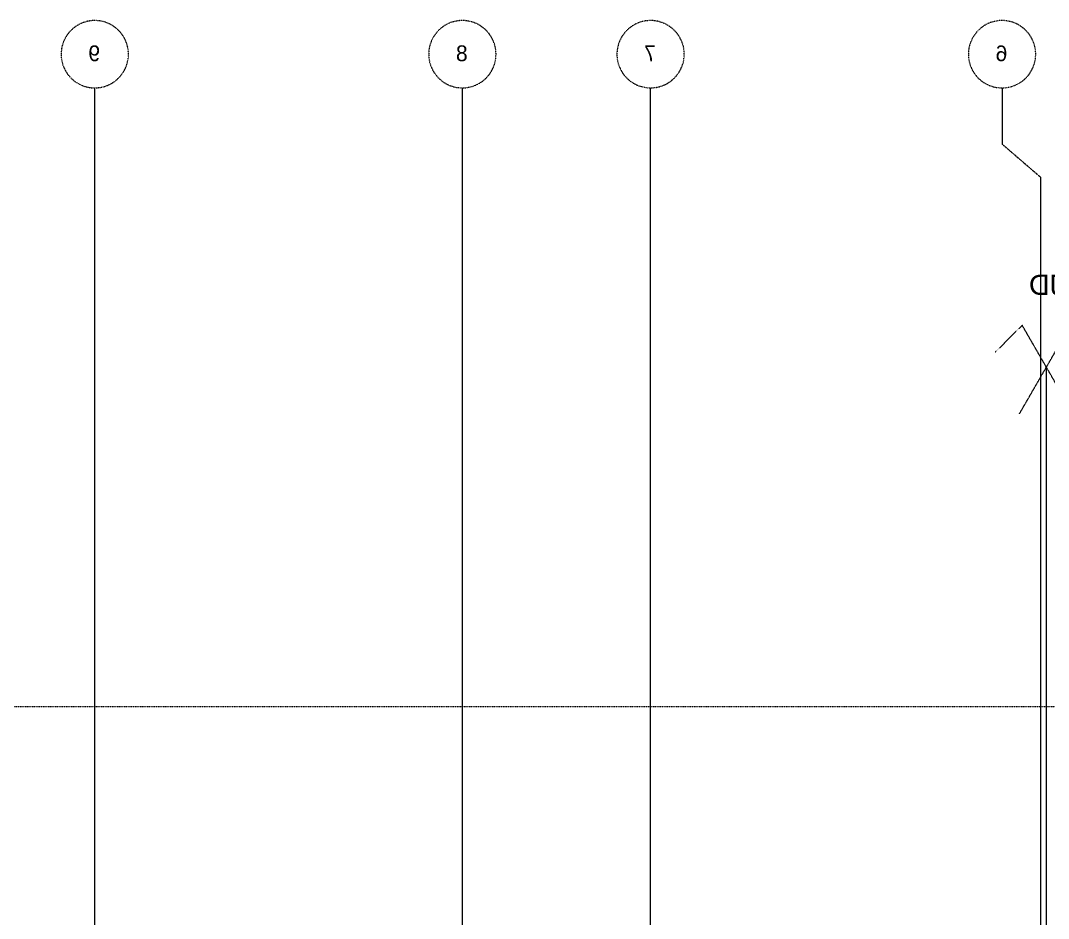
# Model space of a CAD drawing. Header units: millimetres. Extents: x -26249 to 60250, y -21218 to 23336.
# Drawn here: x -4869 to -3342, y 9420 to 10754 of the extents above; entities that cross this region are included whole.
import ezdxf

# ---------------------------------------------------------------- set-up
doc = ezdxf.new("R2010")
doc.units = ezdxf.units.MM
for name, pattern in [('Style de ligne -1', [0.41664, 0.20828, -0.20836]), ('Style de ligne -11', [0.347222, 0.20828, -0.138942]), ('Style de ligne -6', [1.04164, 0.625, -0.20828, 0.06943, -0.13893]), ('VW-01', [0.41656, 0.20828, -0.20828])]:
    doc.linetypes.add(name, pattern=pattern)
doc.layers.add('B Général', color=7, linetype='Continuous', lineweight=5)
doc.layers.add('C ANNOTATIONS-axes horizontaux', color=1, linetype='Style de ligne -1', lineweight=13, true_color=0xff0000)
doc.styles.add('Arial', font='arial.ttf')
doc.styles.add('Eurostile', font='')
doc.styles.get('Eurostile').set_extended_font_data('Eurostile')

# ---------------------------------------------------------------- blocks, each defined once
blk = doc.blocks.new('Groupe-63-1')
at = {"layer": 'B Général', "color": 1, "linetype": 'Style de ligne -11', "lineweight": 13}
blk.add_line((-1456.9, -1173.9), (-1456.9, 946.1), dxfattribs=at)
at = {"layer": 'B Général', "color": 1, "linetype": 'Style de ligne -11', "lineweight": 13, "flags": 128}
for points in [[(-1416.9, 876.8), (-1492.9, 1008.4), (-1532.9, 968.4)], [(-1496.9, 876.8), (-1420.9, 1008.4), (-1380.9, 968.4)]]:
    blk.add_lwpolyline(points, dxfattribs=at)
at = {"layer": 'B Général', "color": 1, "insert": (-1482.8, 1083.6), "char_height": 30.34, "attachment_point": 1, "line_spacing_factor": 0.958078, "style": 'Arial'}
blk.add_mtext('JD', dxfattribs=at)
blk = doc.blocks.new('axes 2')
at = {"layer": 'B Général', "color": 1, "linetype": 'Style de ligne -6', "lineweight": 13}
for p, q in [((-868.925, -1173.93), (-868.925, 1361.07)), ((-589.328, -1173.93), (-589.328, 1361.07)), ((-43.328, -1173.93), (-43.328, 1361.07))]:
    blk.add_line(p, q, dxfattribs=at)
at = {"layer": 'B Général', "color": 1, "linetype": 'Style de ligne -6', "lineweight": 13, "flags": 128}
blk.add_lwpolyline([(-1391, 1361.07), (-1391, 1277.57), (-1447.925, 1228.57), (-1447.925, -1373.93)], dxfattribs=at)
at = {"layer": 'B Général', "color": 1, "linetype": 'VW-01', "lineweight": 13}
for centre in [(-1391, 1411.07), (-868.925, 1411.07), (-589.328, 1411.07), (-43.328, 1411.07)]:
    blk.add_circle(centre, 50, dxfattribs=at)
at = {"layer": 'C ANNOTATIONS-axes horizontaux', "color": 5, "true_color": 0x0000ff}
blk.add_line((4705, 442.07), (-4705, 442.07), dxfattribs=at)
at = {"layer": 'B Général', "color": 7}
blk.add_blockref('Groupe-63-1', (0, 0), dxfattribs=at)
at = {"layer": 'B Général', "color": 7, "char_height": 23.496, "attachment_point": 1, "line_spacing_factor": 0.895453, "style": 'Eurostile'}
for s, insert in [('6', (-1398.919, 1424.159)), ('7', (-876.843, 1424.159)), ('8', (-597.247, 1424.159)), ('9', (-51.247, 1424.159))]:
    blk.add_mtext(s, dxfattribs=dict(at, insert=insert))

msp = doc.modelspace()

# ---------------------------------------------------------------- block references
at = {"layer": 'B Général', "color": 7, "xscale": -1}
msp.add_blockref('axes 2', (-4801.775, 9293.245), dxfattribs=at)

doc.saveas('drawing.dxf')
